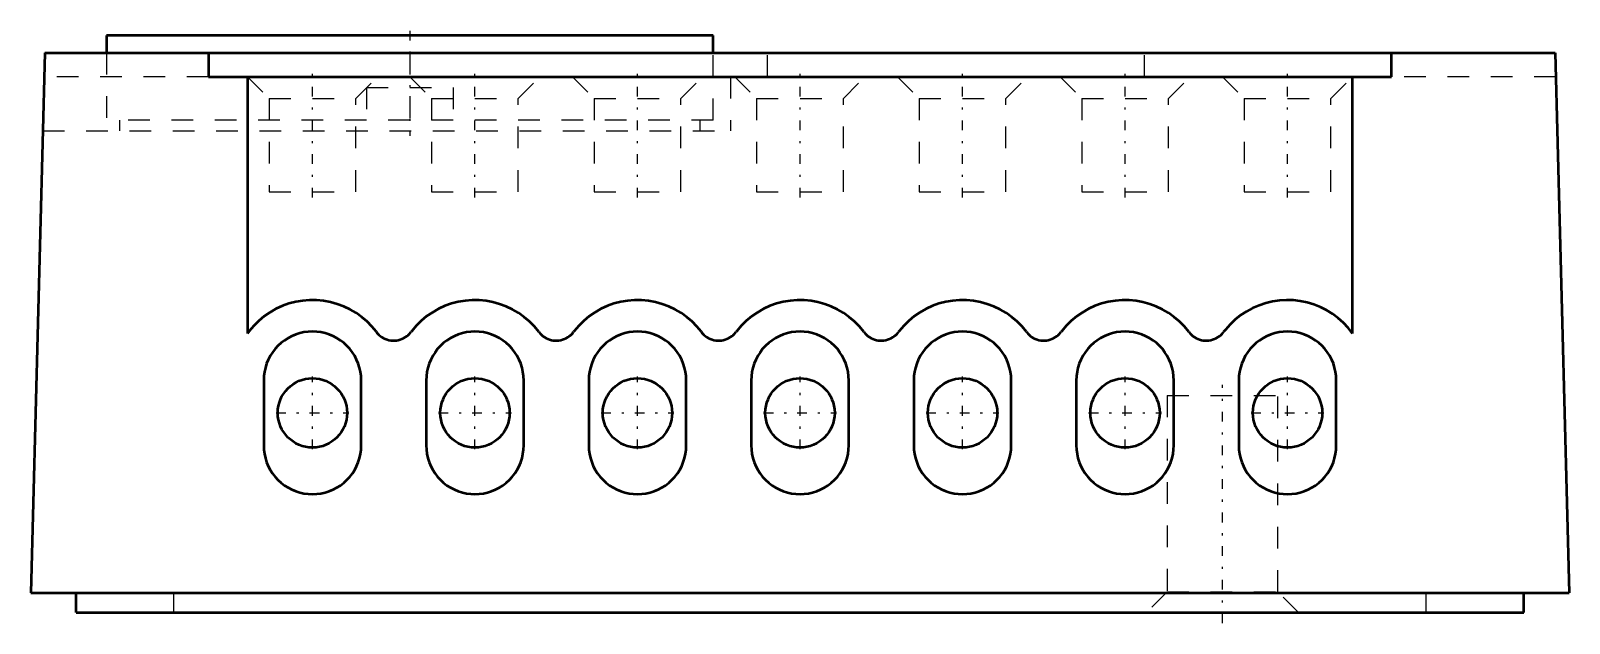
# Model space of a CAD drawing. Header units: millimetres. Extents: x -35.5 to 35.5, y -1.4 to 25.9.
import ezdxf

# ---------------------------------------------------------------- set-up
doc = ezdxf.new("R2010")
doc.units = ezdxf.units.MM
doc.linetypes.add('Center', pattern=[1.5, 0.45, -0.5, 0.05, -0.5])
doc.linetypes.add('Dashed', pattern=[2, 1, -1])
for name, color, linetype, lineweight in [('AM_0', 7, 'Continuous', 50), ('AM_4', 3, 'Continuous', 25), ('AM_7', 7, 'Center', 25), ('AM_9', 6, 'Dashed', 25)]:
    doc.layers.add(name, color=color, linetype=linetype, lineweight=lineweight)

msp = doc.modelspace()

# ---------------------------------------------------------------- linework, layer by layer
at = {"layer": 'AM_0'}
for p, q in [((-32, 25.7), (-32, 24.9)), ((-4, 25.7), (-32, 25.7)), ((-4, 24.9), (-4, 25.7)), ((-34.848, 24.9), (-35.5, 0)), ((-34.848, 24.9), (34.848, 24.9)), ((-27.3, 24.9), (-27.3, 23.8)), ((27.3, 23.8), (27.3, 24.9)), ((34.848, 24.9), (35.5, 0)), ((-27.3, 23.8), (27.3, 23.8)), ((-25.5, 23.8), (-25.5, 11.966)), ((25.5, 11.966), (25.5, 23.8)), ((-24.75, 9.8), (-24.75, 6.8)), ((-20.25, 6.8), (-20.25, 9.8)), ((-17.25, 9.8), (-17.25, 6.8)), ((-12.75, 6.8), (-12.75, 9.8)), ((-9.75, 9.8), (-9.75, 6.8)), ((-5.25, 6.8), (-5.25, 9.8)), ((-2.25, 9.8), (-2.25, 6.8)), ((2.25, 6.8), (2.25, 9.8)), ((5.25, 9.8), (5.25, 6.8)), ((9.75, 6.8), (9.75, 9.8)), ((12.75, 9.8), (12.75, 6.8)), ((17.25, 6.8), (17.25, 9.8)), ((20.25, 9.8), (20.25, 6.8)), ((24.75, 6.8), (24.75, 9.8)), ((-35.5, 0), (35.5, 0)), ((-33.4, -0.9), (-33.4, 0)), ((33.4, -0.9), (33.4, 0)), ((-33.4, -0.9), (33.4, -0.9))]:
    msp.add_line(p, q, dxfattribs=at)
for points in [[(-19.548, 12.03), (-19.754, 12.279), (-19.98, 12.509), (-20.226, 12.719), (-20.489, 12.906), (-20.767, 13.069), (-21.059, 13.208), (-21.361, 13.32), (-21.672, 13.406), (-21.99, 13.465), (-22.311, 13.495), (-22.634, 13.498), (-22.956, 13.472), (-23.274, 13.418), (-23.586, 13.337), (-23.89, 13.229), (-24.184, 13.095), (-24.465, 12.935), (-24.73, 12.752), (-24.979, 12.546), (-25.209, 12.32), (-25.419, 12.074), (-25.5, 11.966)], [(-12.048, 12.03), (-12.254, 12.279), (-12.48, 12.509), (-12.726, 12.719), (-12.989, 12.906), (-13.267, 13.069), (-13.559, 13.208), (-13.861, 13.32), (-14.172, 13.406), (-14.49, 13.465), (-14.811, 13.495), (-15.134, 13.498), (-15.456, 13.472), (-15.774, 13.418), (-16.086, 13.337), (-16.39, 13.229), (-16.684, 13.095), (-16.965, 12.935), (-17.23, 12.752), (-17.479, 12.546), (-17.709, 12.32), (-17.919, 12.074), (-17.952, 12.03)], [(-4.548, 12.03), (-4.754, 12.279), (-4.98, 12.509), (-5.226, 12.719), (-5.489, 12.906), (-5.767, 13.069), (-6.059, 13.208), (-6.361, 13.32), (-6.672, 13.406), (-6.99, 13.465), (-7.311, 13.495), (-7.634, 13.498), (-7.956, 13.472), (-8.274, 13.418), (-8.586, 13.337), (-8.89, 13.229), (-9.184, 13.095), (-9.465, 12.935), (-9.73, 12.752), (-9.979, 12.546), (-10.209, 12.32), (-10.419, 12.074), (-10.452, 12.03)], [(2.952, 12.03), (2.746, 12.279), (2.52, 12.509), (2.274, 12.719), (2.011, 12.906), (1.733, 13.069), (1.441, 13.208), (1.139, 13.32), (0.828, 13.406), (0.51, 13.465), (0.189, 13.495), (-0.134, 13.498), (-0.456, 13.472), (-0.774, 13.418), (-1.086, 13.337), (-1.39, 13.229), (-1.684, 13.095), (-1.965, 12.935), (-2.23, 12.752), (-2.479, 12.546), (-2.709, 12.32), (-2.919, 12.074), (-2.952, 12.03)], [(10.452, 12.03), (10.246, 12.279), (10.02, 12.509), (9.774, 12.719), (9.511, 12.906), (9.233, 13.069), (8.941, 13.208), (8.639, 13.32), (8.328, 13.406), (8.01, 13.465), (7.689, 13.495), (7.366, 13.498), (7.044, 13.472), (6.726, 13.418), (6.414, 13.337), (6.11, 13.229), (5.816, 13.095), (5.535, 12.935), (5.27, 12.752), (5.021, 12.546), (4.791, 12.32), (4.581, 12.074), (4.548, 12.03)], [(17.952, 12.03), (17.746, 12.279), (17.52, 12.509), (17.274, 12.719), (17.011, 12.906), (16.733, 13.069), (16.441, 13.208), (16.139, 13.32), (15.828, 13.406), (15.51, 13.465), (15.189, 13.495), (14.866, 13.498), (14.544, 13.472), (14.226, 13.418), (13.914, 13.337), (13.61, 13.229), (13.316, 13.095), (13.035, 12.935), (12.77, 12.752), (12.521, 12.546), (12.291, 12.32), (12.081, 12.074), (12.048, 12.03)], [(25.5, 11.966), (25.3, 12.219), (25.078, 12.454), (24.837, 12.668), (24.578, 12.861), (24.304, 13.031), (24.015, 13.175), (23.715, 13.295), (23.406, 13.387), (23.09, 13.453), (22.769, 13.49), (22.447, 13.5), (22.125, 13.481), (21.805, 13.434), (21.491, 13.36), (21.185, 13.258), (20.888, 13.13), (20.604, 12.977), (20.334, 12.8), (20.081, 12.6), (19.846, 12.378), (19.632, 12.137), (19.548, 12.03)], [(-20.25, 9.8), (-20.259, 9.996), (-20.284, 10.191), (-20.327, 10.382), (-20.386, 10.57), (-20.461, 10.751), (-20.551, 10.925), (-20.657, 11.091), (-20.776, 11.246), (-20.909, 11.391), (-21.054, 11.524), (-21.209, 11.643), (-21.375, 11.749), (-21.549, 11.839), (-21.73, 11.914), (-21.918, 11.973), (-22.109, 12.016), (-22.304, 12.041), (-22.5, 12.05), (-22.696, 12.041), (-22.891, 12.016), (-23.082, 11.973), (-23.27, 11.914), (-23.451, 11.839), (-23.625, 11.749), (-23.791, 11.643), (-23.946, 11.524), (-24.091, 11.391), (-24.224, 11.246), (-24.343, 11.091), (-24.449, 10.925), (-24.539, 10.751), (-24.614, 10.57), (-24.673, 10.382), (-24.716, 10.191), (-24.741, 9.996), (-24.75, 9.8)], [(-19.548, 12.03), (-19.492, 11.963), (-19.431, 11.901), (-19.365, 11.844), (-19.294, 11.794), (-19.218, 11.75), (-19.14, 11.712), (-19.058, 11.682), (-18.974, 11.659), (-18.888, 11.643), (-18.801, 11.635), (-18.714, 11.634), (-18.627, 11.641), (-18.541, 11.655), (-18.456, 11.677), (-18.374, 11.707), (-18.295, 11.743), (-18.219, 11.786), (-18.147, 11.835), (-18.08, 11.891), (-18.018, 11.952), (-17.961, 12.019), (-17.952, 12.03)], [(-12.75, 9.8), (-12.759, 9.996), (-12.784, 10.191), (-12.827, 10.382), (-12.886, 10.57), (-12.961, 10.751), (-13.051, 10.925), (-13.157, 11.091), (-13.276, 11.246), (-13.409, 11.391), (-13.554, 11.524), (-13.709, 11.643), (-13.875, 11.749), (-14.049, 11.839), (-14.23, 11.914), (-14.418, 11.973), (-14.609, 12.016), (-14.804, 12.041), (-15, 12.05), (-15.196, 12.041), (-15.391, 12.016), (-15.582, 11.973), (-15.77, 11.914), (-15.951, 11.839), (-16.125, 11.749), (-16.291, 11.643), (-16.446, 11.524), (-16.591, 11.391), (-16.724, 11.246), (-16.843, 11.091), (-16.949, 10.925), (-17.039, 10.751), (-17.114, 10.57), (-17.173, 10.382), (-17.216, 10.191), (-17.241, 9.996), (-17.25, 9.8)], [(-12.048, 12.03), (-11.992, 11.963), (-11.931, 11.901), (-11.865, 11.844), (-11.794, 11.794), (-11.718, 11.75), (-11.64, 11.712), (-11.558, 11.682), (-11.474, 11.659), (-11.388, 11.643), (-11.301, 11.635), (-11.214, 11.634), (-11.127, 11.641), (-11.041, 11.655), (-10.956, 11.677), (-10.874, 11.707), (-10.795, 11.743), (-10.719, 11.786), (-10.647, 11.835), (-10.58, 11.891), (-10.518, 11.952), (-10.461, 12.019), (-10.452, 12.03)], [(-5.25, 9.8), (-5.259, 9.996), (-5.284, 10.191), (-5.327, 10.382), (-5.386, 10.57), (-5.461, 10.751), (-5.551, 10.925), (-5.657, 11.091), (-5.776, 11.246), (-5.909, 11.391), (-6.054, 11.524), (-6.209, 11.643), (-6.375, 11.749), (-6.549, 11.839), (-6.73, 11.914), (-6.918, 11.973), (-7.109, 12.016), (-7.304, 12.041), (-7.5, 12.05), (-7.696, 12.041), (-7.891, 12.016), (-8.082, 11.973), (-8.27, 11.914), (-8.451, 11.839), (-8.625, 11.749), (-8.791, 11.643), (-8.946, 11.524), (-9.091, 11.391), (-9.224, 11.246), (-9.343, 11.091), (-9.449, 10.925), (-9.539, 10.751), (-9.614, 10.57), (-9.673, 10.382), (-9.716, 10.191), (-9.741, 9.996), (-9.75, 9.8)], [(-4.548, 12.03), (-4.492, 11.963), (-4.431, 11.901), (-4.365, 11.844), (-4.294, 11.794), (-4.218, 11.75), (-4.14, 11.712), (-4.058, 11.682), (-3.974, 11.659), (-3.888, 11.643), (-3.801, 11.635), (-3.714, 11.634), (-3.627, 11.641), (-3.541, 11.655), (-3.456, 11.677), (-3.374, 11.707), (-3.295, 11.743), (-3.219, 11.786), (-3.147, 11.835), (-3.08, 11.891), (-3.018, 11.952), (-2.961, 12.019), (-2.952, 12.03)], [(2.25, 9.8), (2.241, 9.996), (2.216, 10.191), (2.173, 10.382), (2.114, 10.57), (2.039, 10.751), (1.949, 10.925), (1.843, 11.091), (1.724, 11.246), (1.591, 11.391), (1.446, 11.524), (1.291, 11.643), (1.125, 11.749), (0.951, 11.839), (0.77, 11.914), (0.582, 11.973), (0.391, 12.016), (0.196, 12.041), (0, 12.05), (-0.196, 12.041), (-0.391, 12.016), (-0.582, 11.973), (-0.77, 11.914), (-0.951, 11.839), (-1.125, 11.749), (-1.291, 11.643), (-1.446, 11.524), (-1.591, 11.391), (-1.724, 11.246), (-1.843, 11.091), (-1.949, 10.925), (-2.039, 10.751), (-2.114, 10.57), (-2.173, 10.382), (-2.216, 10.191), (-2.241, 9.996), (-2.25, 9.8)], [(2.952, 12.03), (3.008, 11.963), (3.069, 11.901), (3.135, 11.844), (3.206, 11.794), (3.282, 11.75), (3.36, 11.712), (3.442, 11.682), (3.526, 11.659), (3.612, 11.643), (3.699, 11.635), (3.786, 11.634), (3.873, 11.641), (3.959, 11.655), (4.044, 11.677), (4.126, 11.707), (4.205, 11.743), (4.281, 11.786), (4.353, 11.835), (4.42, 11.891), (4.482, 11.952), (4.539, 12.019), (4.548, 12.03)], [(9.75, 9.8), (9.741, 9.996), (9.716, 10.191), (9.673, 10.382), (9.614, 10.57), (9.539, 10.751), (9.449, 10.925), (9.343, 11.091), (9.224, 11.246), (9.091, 11.391), (8.946, 11.524), (8.791, 11.643), (8.625, 11.749), (8.451, 11.839), (8.27, 11.914), (8.082, 11.973), (7.891, 12.016), (7.696, 12.041), (7.5, 12.05), (7.304, 12.041), (7.109, 12.016), (6.918, 11.973), (6.73, 11.914), (6.549, 11.839), (6.375, 11.749), (6.209, 11.643), (6.054, 11.524), (5.909, 11.391), (5.776, 11.246), (5.657, 11.091), (5.551, 10.925), (5.461, 10.751), (5.386, 10.57), (5.327, 10.382), (5.284, 10.191), (5.259, 9.996), (5.25, 9.8)], [(10.452, 12.03), (10.508, 11.963), (10.569, 11.901), (10.635, 11.844), (10.706, 11.794), (10.782, 11.75), (10.86, 11.712), (10.942, 11.682), (11.026, 11.659), (11.112, 11.643), (11.199, 11.635), (11.286, 11.634), (11.373, 11.641), (11.459, 11.655), (11.544, 11.677), (11.626, 11.707), (11.705, 11.743), (11.781, 11.786), (11.853, 11.835), (11.92, 11.891), (11.982, 11.952), (12.039, 12.019), (12.048, 12.03)], [(17.25, 9.8), (17.241, 9.996), (17.216, 10.191), (17.173, 10.382), (17.114, 10.57), (17.039, 10.751), (16.949, 10.925), (16.843, 11.091), (16.724, 11.246), (16.591, 11.391), (16.446, 11.524), (16.291, 11.643), (16.125, 11.749), (15.951, 11.839), (15.77, 11.914), (15.582, 11.973), (15.391, 12.016), (15.196, 12.041), (15, 12.05), (14.804, 12.041), (14.609, 12.016), (14.418, 11.973), (14.23, 11.914), (14.049, 11.839), (13.875, 11.749), (13.709, 11.643), (13.554, 11.524), (13.409, 11.391), (13.276, 11.246), (13.157, 11.091), (13.051, 10.925), (12.961, 10.751), (12.886, 10.57), (12.827, 10.382), (12.784, 10.191), (12.759, 9.996), (12.75, 9.8)], [(17.952, 12.03), (18.008, 11.963), (18.069, 11.901), (18.135, 11.844), (18.206, 11.794), (18.282, 11.75), (18.36, 11.712), (18.442, 11.682), (18.526, 11.659), (18.612, 11.643), (18.699, 11.635), (18.786, 11.634), (18.873, 11.641), (18.959, 11.655), (19.044, 11.677), (19.126, 11.707), (19.205, 11.743), (19.281, 11.786), (19.353, 11.835), (19.42, 11.891), (19.482, 11.952), (19.539, 12.019), (19.548, 12.03)], [(24.75, 9.8), (24.741, 9.996), (24.716, 10.191), (24.673, 10.382), (24.614, 10.57), (24.539, 10.751), (24.449, 10.925), (24.343, 11.091), (24.224, 11.246), (24.091, 11.391), (23.946, 11.524), (23.791, 11.643), (23.625, 11.749), (23.451, 11.839), (23.27, 11.914), (23.082, 11.973), (22.891, 12.016), (22.696, 12.041), (22.5, 12.05), (22.304, 12.041), (22.109, 12.016), (21.918, 11.973), (21.73, 11.914), (21.549, 11.839), (21.375, 11.749), (21.209, 11.643), (21.054, 11.524), (20.909, 11.391), (20.776, 11.246), (20.657, 11.091), (20.551, 10.925), (20.461, 10.751), (20.386, 10.57), (20.327, 10.382), (20.284, 10.191), (20.259, 9.996), (20.25, 9.8)], [(-24.75, 6.8), (-24.741, 6.604), (-24.716, 6.409), (-24.673, 6.218), (-24.614, 6.03), (-24.539, 5.849), (-24.449, 5.675), (-24.343, 5.509), (-24.224, 5.354), (-24.091, 5.209), (-23.946, 5.076), (-23.791, 4.957), (-23.625, 4.851), (-23.451, 4.761), (-23.27, 4.686), (-23.082, 4.627), (-22.891, 4.584), (-22.696, 4.559), (-22.5, 4.55), (-22.304, 4.559), (-22.109, 4.584), (-21.918, 4.627), (-21.73, 4.686), (-21.549, 4.761), (-21.375, 4.851), (-21.209, 4.957), (-21.054, 5.076), (-20.909, 5.209), (-20.776, 5.354), (-20.657, 5.509), (-20.551, 5.675), (-20.461, 5.849), (-20.386, 6.03), (-20.327, 6.218), (-20.284, 6.409), (-20.259, 6.604), (-20.25, 6.8)], [(-17.25, 6.8), (-17.241, 6.604), (-17.216, 6.409), (-17.173, 6.218), (-17.114, 6.03), (-17.039, 5.849), (-16.949, 5.675), (-16.843, 5.509), (-16.724, 5.354), (-16.591, 5.209), (-16.446, 5.076), (-16.291, 4.957), (-16.125, 4.851), (-15.951, 4.761), (-15.77, 4.686), (-15.582, 4.627), (-15.391, 4.584), (-15.196, 4.559), (-15, 4.55), (-14.804, 4.559), (-14.609, 4.584), (-14.418, 4.627), (-14.23, 4.686), (-14.049, 4.761), (-13.875, 4.851), (-13.709, 4.957), (-13.554, 5.076), (-13.409, 5.209), (-13.276, 5.354), (-13.157, 5.509), (-13.051, 5.675), (-12.961, 5.849), (-12.886, 6.03), (-12.827, 6.218), (-12.784, 6.409), (-12.759, 6.604), (-12.75, 6.8)], [(-9.75, 6.8), (-9.741, 6.604), (-9.716, 6.409), (-9.673, 6.218), (-9.614, 6.03), (-9.539, 5.849), (-9.449, 5.675), (-9.343, 5.509), (-9.224, 5.354), (-9.091, 5.209), (-8.946, 5.076), (-8.791, 4.957), (-8.625, 4.851), (-8.451, 4.761), (-8.27, 4.686), (-8.082, 4.627), (-7.891, 4.584), (-7.696, 4.559), (-7.5, 4.55), (-7.304, 4.559), (-7.109, 4.584), (-6.918, 4.627), (-6.73, 4.686), (-6.549, 4.761), (-6.375, 4.851), (-6.209, 4.957), (-6.054, 5.076), (-5.909, 5.209), (-5.776, 5.354), (-5.657, 5.509), (-5.551, 5.675), (-5.461, 5.849), (-5.386, 6.03), (-5.327, 6.218), (-5.284, 6.409), (-5.259, 6.604), (-5.25, 6.8)], [(-2.25, 6.8), (-2.241, 6.604), (-2.216, 6.409), (-2.173, 6.218), (-2.114, 6.03), (-2.039, 5.849), (-1.949, 5.675), (-1.843, 5.509), (-1.724, 5.354), (-1.591, 5.209), (-1.446, 5.076), (-1.291, 4.957), (-1.125, 4.851), (-0.951, 4.761), (-0.77, 4.686), (-0.582, 4.627), (-0.391, 4.584), (-0.196, 4.559), (0, 4.55), (0.196, 4.559), (0.391, 4.584), (0.582, 4.627), (0.77, 4.686), (0.951, 4.761), (1.125, 4.851), (1.291, 4.957), (1.446, 5.076), (1.591, 5.209), (1.724, 5.354), (1.843, 5.509), (1.949, 5.675), (2.039, 5.849), (2.114, 6.03), (2.173, 6.218), (2.216, 6.409), (2.241, 6.604), (2.25, 6.8)], [(5.25, 6.8), (5.259, 6.604), (5.284, 6.409), (5.327, 6.218), (5.386, 6.03), (5.461, 5.849), (5.551, 5.675), (5.657, 5.509), (5.776, 5.354), (5.909, 5.209), (6.054, 5.076), (6.209, 4.957), (6.375, 4.851), (6.549, 4.761), (6.73, 4.686), (6.918, 4.627), (7.109, 4.584), (7.304, 4.559), (7.5, 4.55), (7.696, 4.559), (7.891, 4.584), (8.082, 4.627), (8.27, 4.686), (8.451, 4.761), (8.625, 4.851), (8.791, 4.957), (8.946, 5.076), (9.091, 5.209), (9.224, 5.354), (9.343, 5.509), (9.449, 5.675), (9.539, 5.849), (9.614, 6.03), (9.673, 6.218), (9.716, 6.409), (9.741, 6.604), (9.75, 6.8)], [(12.75, 6.8), (12.759, 6.604), (12.784, 6.409), (12.827, 6.218), (12.886, 6.03), (12.961, 5.849), (13.051, 5.675), (13.157, 5.509), (13.276, 5.354), (13.409, 5.209), (13.554, 5.076), (13.709, 4.957), (13.875, 4.851), (14.049, 4.761), (14.23, 4.686), (14.418, 4.627), (14.609, 4.584), (14.804, 4.559), (15, 4.55), (15.196, 4.559), (15.391, 4.584), (15.582, 4.627), (15.77, 4.686), (15.951, 4.761), (16.125, 4.851), (16.291, 4.957), (16.446, 5.076), (16.591, 5.209), (16.724, 5.354), (16.843, 5.509), (16.949, 5.675), (17.039, 5.849), (17.114, 6.03), (17.173, 6.218), (17.216, 6.409), (17.241, 6.604), (17.25, 6.8)], [(20.25, 6.8), (20.259, 6.604), (20.284, 6.409), (20.327, 6.218), (20.386, 6.03), (20.461, 5.849), (20.551, 5.675), (20.657, 5.509), (20.776, 5.354), (20.909, 5.209), (21.054, 5.076), (21.209, 4.957), (21.375, 4.851), (21.549, 4.761), (21.73, 4.686), (21.918, 4.627), (22.109, 4.584), (22.304, 4.559), (22.5, 4.55), (22.696, 4.559), (22.891, 4.584), (23.082, 4.627), (23.27, 4.686), (23.451, 4.761), (23.625, 4.851), (23.791, 4.957), (23.946, 5.076), (24.091, 5.209), (24.224, 5.354), (24.343, 5.509), (24.449, 5.675), (24.539, 5.849), (24.614, 6.03), (24.673, 6.218), (24.716, 6.409), (24.741, 6.604), (24.75, 6.8)]]:
    msp.add_lwpolyline(points, dxfattribs=at)
for centre in [(-22.5, 8.3), (-15, 8.3), (-7.5, 8.3), (0, 8.3), (7.5, 8.3), (15, 8.3), (22.5, 8.3)]:
    msp.add_circle(centre, 1.6, dxfattribs=at)
at = {"layer": 'AM_4'}
for p, q in [((-28.9, -0.9), (-28.9, 0)), ((28.9, -0.9), (28.9, 0))]:
    msp.add_line(p, q, dxfattribs=at)
at = {"layer": 'AM_7'}
for p, q in [((-18, 25.92), (-18, 21.08)), ((-22.5, 18.235), (-22.5, 24.065)), ((-15, 18.235), (-15, 24.065)), ((-7.5, 18.235), (-7.5, 24.065)), ((0, 18.235), (0, 24.065)), ((7.5, 18.235), (7.5, 24.065)), ((15, 18.235), (15, 24.065)), ((22.5, 18.235), (22.5, 24.065)), ((-22.5, 6.62), (-22.5, 9.98)), ((-15, 6.62), (-15, 9.98)), ((-7.5, 6.62), (-7.5, 9.98)), ((0, 6.62), (0, 9.98)), ((7.5, 6.62), (7.5, 9.98)), ((15, 6.62), (15, 9.98)), ((22.5, 6.62), (22.5, 9.98)), ((19.5, -1.4), (19.5, 9.6)), ((-24.18, 8.3), (-20.82, 8.3)), ((-16.68, 8.3), (-13.32, 8.3)), ((-9.18, 8.3), (-5.82, 8.3)), ((-1.68, 8.3), (1.68, 8.3)), ((5.82, 8.3), (9.18, 8.3)), ((13.32, 8.3), (16.68, 8.3)), ((20.82, 8.3), (24.18, 8.3))]:
    msp.add_line(p, q, dxfattribs=at)
at = {"layer": 'AM_9'}
for p, q in [((-32, 24.9), (-32, 21.8)), ((-18, 24.9), (-18, 21.3)), ((-4, 21.8), (-4, 24.9)), ((-1.5, 23.8), (-1.5, 24.9)), ((15.9, 23.8), (15.9, 24.9)), ((-27.3, 23.8), (-34.877, 23.8)), ((-25.5, 23.8), (-24.5, 22.8)), ((-20.5, 22.8), (-19.5, 23.8)), ((-18, 23.8), (-17, 22.8)), ((-13, 22.8), (-12, 23.8)), ((-10.5, 23.8), (-9.5, 22.8)), ((-5.5, 22.8), (-4.5, 23.8)), ((-3.2, 23.8), (-3.2, 21.3)), ((-3, 23.8), (-2, 22.8)), ((2, 22.8), (3, 23.8)), ((4.5, 23.8), (5.5, 22.8)), ((9.5, 22.8), (10.5, 23.8)), ((12, 23.8), (13, 22.8)), ((17, 22.8), (18, 23.8)), ((19.5, 23.8), (20.5, 22.8)), ((24.5, 22.8), (25.5, 23.8)), ((34.877, 23.8), (27.3, 23.8)), ((-24.5, 22.8), (-24.5, 18.5)), ((-24.5, 22.8), (-20.5, 22.8)), ((-20.5, 18.5), (-20.5, 22.8)), ((-20, 23.3), (-16, 23.3)), ((-20, 23.3), (-20, 21.3)), ((-17, 22.8), (-17, 18.5)), ((-17, 22.8), (-13, 22.8)), ((-16, 23.3), (-16, 21.3)), ((-13, 18.5), (-13, 22.8)), ((-9.5, 22.8), (-9.5, 18.5)), ((-9.5, 22.8), (-5.5, 22.8)), ((-5.5, 18.5), (-5.5, 22.8)), ((-2, 22.8), (-2, 18.5)), ((-2, 22.8), (2, 22.8)), ((2, 18.5), (2, 22.8)), ((5.5, 22.8), (5.5, 18.5)), ((5.5, 22.8), (9.5, 22.8)), ((9.5, 18.5), (9.5, 22.8)), ((13, 22.8), (13, 18.5)), ((13, 22.8), (17, 22.8)), ((17, 18.5), (17, 22.8)), ((20.5, 22.8), (20.5, 18.5)), ((20.5, 22.8), (24.5, 22.8)), ((24.5, 18.5), (24.5, 22.8)), ((-4, 21.8), (-32, 21.8)), ((-31.4, 21.8), (-31.4, 21.3)), ((-4.6, 21.3), (-4.6, 21.8)), ((-34.942, 21.3), (-3.2, 21.3)), ((-24.5, 18.5), (-20.5, 18.5)), ((-17, 18.5), (-13, 18.5)), ((-9.5, 18.5), (-5.5, 18.5)), ((-2, 18.5), (2, 18.5)), ((5.5, 18.5), (9.5, 18.5)), ((13, 18.5), (17, 18.5)), ((20.5, 18.5), (24.5, 18.5)), ((16.95, 9.1), (16.95, 0.05)), ((16.95, 9.1), (22.05, 9.1)), ((22.05, 0.05), (22.05, 9.1)), ((16.95, 0.05), (16, -0.9)), ((16.95, 0.05), (22.05, 0.05)), ((23, -0.9), (22.05, 0.05))]:
    msp.add_line(p, q, dxfattribs=at)

doc.saveas('drawing.dxf')
